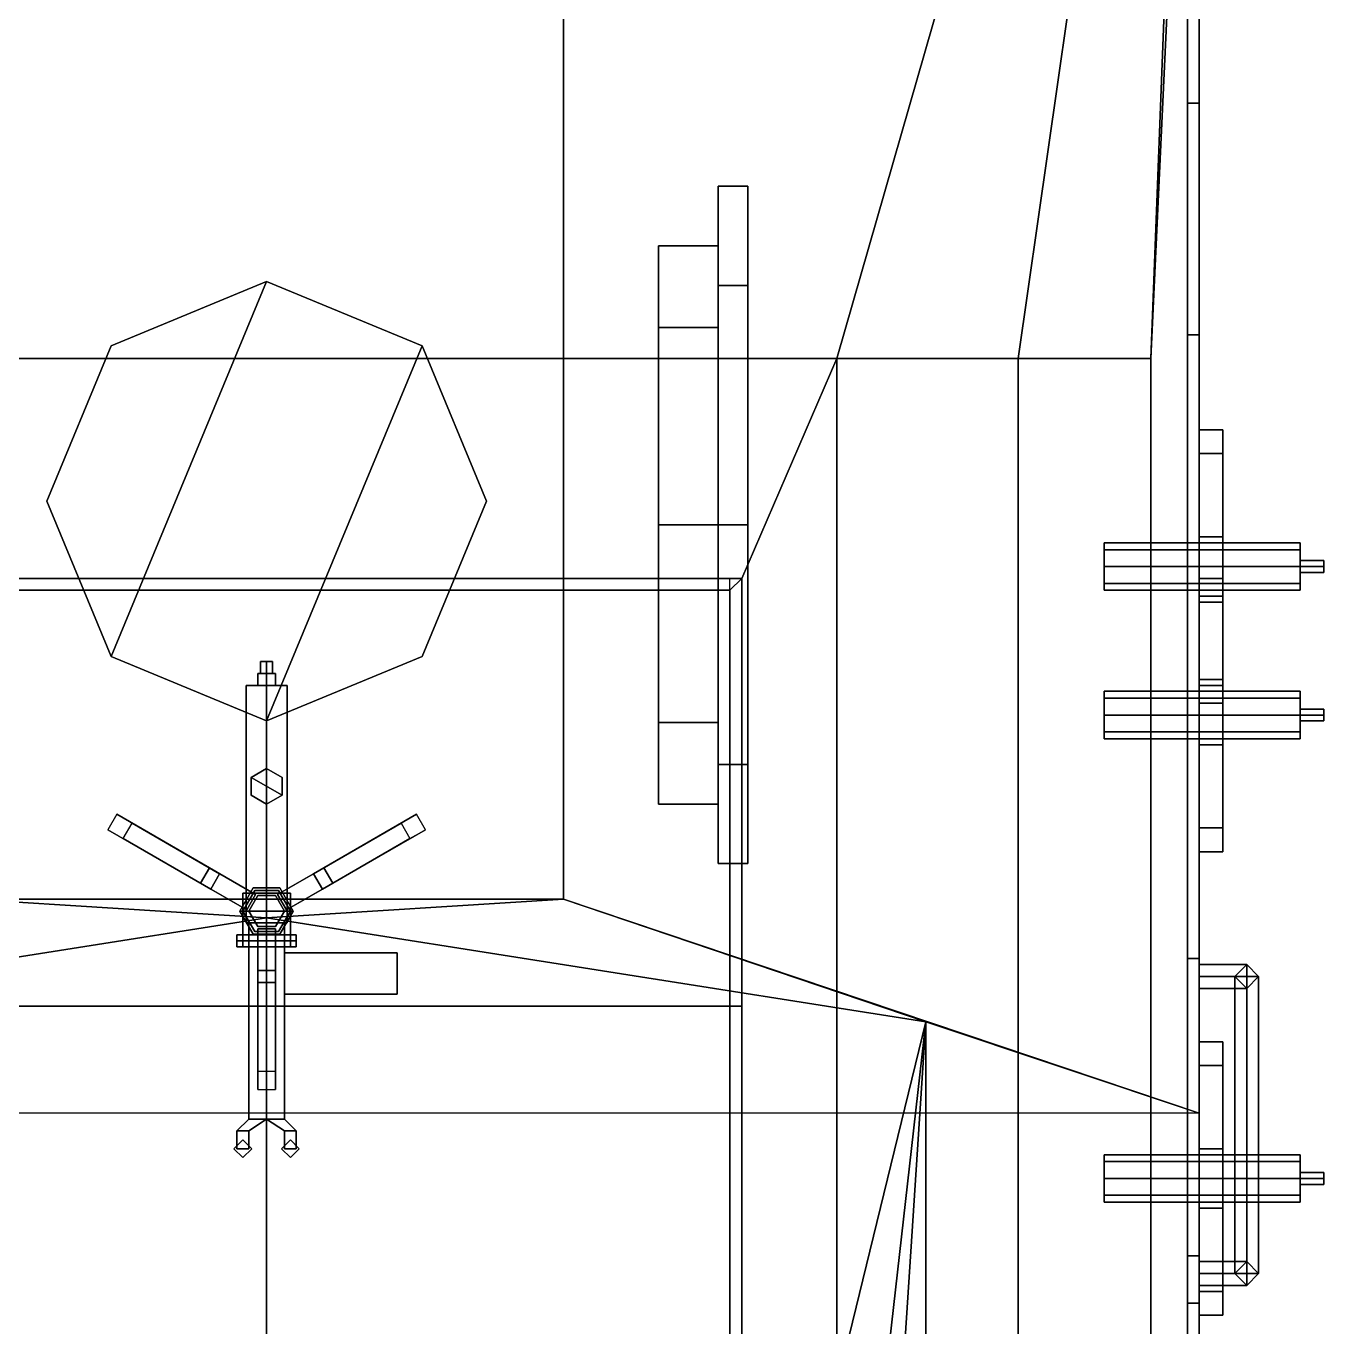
# Model space of a CAD drawing. Header units: millimetres. Extents: x -1.8 to 3, y -54.2 to 42.9.
# Drawn here: x -0.405 to 1.78, y -48.07 to -45.88 of the extents above; entities that cross this region are included whole.
import ezdxf

# ---------------------------------------------------------------- set-up
doc = ezdxf.new("R2010")
doc.units = ezdxf.units.MM
for name, color, linetype in [('gun', 1, 'Continuous'), ('mount', 5, 'Continuous'), ('wheels', 2, 'Continuous')]:
    doc.layers.add(name, color=color, linetype=linetype)

msp = doc.modelspace()

# ---------------------------------------------------------------- linework, layer by layer
msp.add_line((1.57, -47.71, 46.38), (-1.57, -47.71, 46.38))
for points in [[(1.57, -45.22, 54.07), (1.57, -50.11, 53.82), (1.57, -42.79, 53.82), (1.57, -42.79, 54.07)], [(1.55, -42.97, 43.65), (1.55, -46.4, 43.65), (1.55, -46.4, 44.18), (1.55, -42.97, 44.18)], [(1.57, -46.4, 44.18), (1.57, -46.4, 43.65), (1.57, -42.97, 43.65), (1.57, -42.97, 44.18)], [(-0.5, -43.99, 47.41), (-0.5, -47.35, 47.41), (0.5, -47.35, 47.41), (0.5, -43.99, 47.41)], [(0.5, -47.35, 47.41), (1.57, -47.71, 46.38), (1.57, -43.99, 46.38), (0.5, -43.99, 47.41)], [(1.57, -53.58, 46.38), (1.57, -53.58, 44.18), (1.57, -43.99, 44.18), (1.57, -43.99, 46.38)], [(0.96, -46.44, 56.21), (1.46, -44.7, 55.71), (-1.46, -44.7, 55.71), (-0.96, -46.44, 56.21)], [(1.515, -44.7, 55.6953), (1.46, -44.7, 55.71), (0.96, -46.44, 56.21), (1.265, -46.44, 56.1283)], [(1.5553, -44.7, 55.655), (1.515, -44.7, 55.6953), (1.265, -46.44, 56.1283), (1.4883, -46.44, 55.905)], [(1.57, -44.7, 55.6), (1.4883, -46.44, 55.905), (1.4883, -48.76, 55.905), (1.57, -50.11, 55.6)], [(1.57, -44.7, 55.6), (1.5553, -44.7, 55.655), (1.4883, -46.44, 55.905)], [(1.57, -50.11, 55.6), (1.57, -50.11, 53.82), (1.57, -45.22, 54.07), (1.57, -45.22, 55.6)], [(1.57, -46.01, 53.29), (1.57, -47.45, 53.29), (1.55, -47.45, 53.29), (1.55, -46.01, 53.29)], [(1.57, -46.01, 53.82), (1.57, -46.01, 53.29), (1.55, -46.01, 53.29), (1.55, -46.01, 53.82)], [(1.55, -46.01, 53.29), (1.55, -47.45, 53.29), (1.55, -47.45, 53.82), (1.55, -46.01, 53.82)], [(1.57, -47.45, 53.82), (1.57, -47.45, 53.29), (1.57, -46.01, 53.29), (1.57, -46.01, 53.82)], [(-0.2616, -46.4184, 47.73), (-0.37, -46.68, 47.73), (-0.2616, -46.9416, 47.73), (0, -46.31, 47.73)], [(0, -46.31, 47.73), (-0.2616, -46.9416, 47.73), (0, -47.05, 47.73), (0.2616, -46.4184, 47.73)], [(0, -46.31, 47.41), (-0.2616, -46.4184, 47.41), (-0.2616, -46.4184, 47.73), (0, -46.31, 47.73)], [(0.2616, -46.4184, 47.41), (0, -46.31, 47.41), (0, -46.31, 47.73), (0.2616, -46.4184, 47.73)], [(1.55, -46.4, 43.77), (1.55, -48.03, 43.77), (1.55, -48.03, 44.18), (1.55, -46.4, 44.18)], [(1.55, -46.4, 43.77), (1.55, -46.4, 43.65), (1.57, -46.4, 43.65), (1.57, -46.4, 43.77)], [(1.57, -48.03, 44.18), (1.57, -48.03, 43.77), (1.57, -46.4, 43.77), (1.57, -46.4, 44.18)], [(-0.2616, -46.4184, 47.41), (-0.37, -46.68, 47.41), (-0.37, -46.68, 47.73), (-0.2616, -46.4184, 47.73)], [(0.2616, -46.4184, 47.73), (0, -47.05, 47.73), (0.2616, -46.9416, 47.73), (0.37, -46.68, 47.73)], [(0.37, -46.68, 47.41), (0.2616, -46.4184, 47.41), (0.2616, -46.4184, 47.73), (0.37, -46.68, 47.73)], [(-0.96, -46.44, 56.21), (-0.8, -46.81, 56.21), (0.8, -46.81, 56.21), (0.96, -46.44, 56.21)], [(0.96, -46.44, 56.21), (0.8, -46.81, 56.21), (0.8, -48.46, 56.21), (0.96, -48.76, 56.21)], [(1.265, -46.44, 56.1283), (0.96, -46.44, 56.21), (0.96, -48.76, 56.21), (1.265, -48.76, 56.1283)], [(1.4883, -46.44, 55.905), (1.265, -46.44, 56.1283), (1.265, -48.76, 56.1283), (1.4883, -48.76, 55.905)], [(1.61, -46.56, 55.2), (1.61, -46.56, 55.14), (1.57, -46.56, 55.14), (1.57, -46.56, 55.2)], [(1.57, -46.56, 54.88), (1.57, -47.02, 54.88), (1.61, -47.02, 54.88), (1.61, -46.56, 54.88)], [(1.61, -46.56, 54.82), (1.61, -47.02, 54.82), (1.57, -47.02, 54.82), (1.57, -46.56, 54.82)], [(1.61, -46.56, 54.88), (1.61, -46.56, 54.82), (1.57, -46.56, 54.82), (1.57, -46.56, 54.88)], [(1.61, -46.56, 55.14), (1.61, -47.02, 55.14), (1.57, -47.02, 55.14), (1.57, -46.56, 55.14)], [(1.57, -46.56, 55.2), (1.57, -47.02, 55.2), (1.61, -47.02, 55.2), (1.61, -46.56, 55.2)], [(1.61, -47.02, 55.2), (1.61, -47.02, 55.14), (1.61, -46.56, 55.14), (1.61, -46.56, 55.2)], [(1.61, -47.02, 54.88), (1.61, -47.02, 54.82), (1.61, -46.56, 54.82), (1.61, -46.56, 54.88)], [(1.61, -46.6, 55.14), (1.61, -46.6, 54.88), (1.57, -46.6, 54.88), (1.57, -46.6, 55.14)], [(1.61, -46.74, 55.14), (1.61, -46.74, 54.88), (1.61, -46.6, 54.88), (1.61, -46.6, 55.14)], [(-0.37, -46.68, 47.41), (-0.2616, -46.9416, 47.41), (-0.2616, -46.9416, 47.73), (-0.37, -46.68, 47.73)], [(0.2616, -46.9416, 47.41), (0.37, -46.68, 47.41), (0.37, -46.68, 47.73), (0.2616, -46.9416, 47.73)], [(1.57, -46.74, 55.14), (1.57, -46.74, 54.88), (1.61, -46.74, 54.88), (1.61, -46.74, 55.14)], [(0.8, -46.81, 56.55), (0.8, -46.81, 56.21), (-0.8, -46.81, 56.21), (-0.8, -46.81, 56.55)], [(0.78, -46.83, 56.5569), (0.8, -46.81, 56.55), (-0.8, -46.81, 56.55), (-0.78, -46.83, 56.5569)], [(0.78, -47.53, 56.8), (0.78, -46.81, 56.55), (0.8, -46.81, 56.55), (0.8, -47.53, 56.8)], [(0.8, -47.53, 56.8), (0.8, -46.81, 56.21), (0.8, -46.81, 56.21), (0.8, -46.81, 56.55)], [(0.8, -48.46, 56.8), (0.8, -48.46, 56.21), (0.8, -46.81, 56.21), (0.8, -47.53, 56.8)], [(1.61, -46.81, 45.07), (1.61, -46.81, 45.01), (1.57, -46.81, 45.01), (1.57, -46.81, 45.07)], [(1.57, -46.81, 45.07), (1.57, -47.27, 45.07), (1.61, -47.27, 45.07), (1.61, -46.81, 45.07)], [(1.61, -46.81, 45.01), (1.61, -47.27, 45.01), (1.57, -47.27, 45.01), (1.57, -46.81, 45.01)], [(1.61, -46.81, 45.39), (1.61, -46.81, 45.33), (1.57, -46.81, 45.33), (1.57, -46.81, 45.39)], [(1.57, -46.81, 45.39), (1.57, -47.27, 45.39), (1.61, -47.27, 45.39), (1.61, -46.81, 45.39)], [(1.61, -46.81, 45.33), (1.61, -47.27, 45.33), (1.57, -47.27, 45.33), (1.57, -46.81, 45.33)], [(1.61, -47.27, 45.07), (1.61, -47.27, 45.01), (1.61, -46.81, 45.01), (1.61, -46.81, 45.07)], [(1.61, -47.27, 45.39), (1.61, -47.27, 45.33), (1.61, -46.81, 45.33), (1.61, -46.81, 45.39)], [(-0.78, -46.83, 55.61), (-0.78, -47.53, 55.61), (0.78, -47.53, 55.61), (0.78, -46.83, 55.61)], [(-0.78, -46.83, 56.5569), (-0.78, -46.83, 55.61), (0.78, -46.83, 55.61), (0.78, -46.83, 56.5569)], [(0.78, -46.83, 55.61), (0.78, -47.53, 55.61), (0.78, -47.53, 56.8), (0.78, -46.83, 56.5569)], [(1.61, -46.84, 55.14), (1.61, -46.84, 54.88), (1.57, -46.84, 54.88), (1.57, -46.84, 55.14)], [(1.61, -46.85, 45.33), (1.61, -46.85, 45.07), (1.57, -46.85, 45.07), (1.57, -46.85, 45.33)], [(1.61, -46.98, 55.14), (1.61, -46.98, 54.88), (1.61, -46.84, 54.88), (1.61, -46.84, 55.14)], [(1.61, -46.99, 45.33), (1.61, -46.99, 45.07), (1.61, -46.85, 45.07), (1.61, -46.85, 45.33)], [(-0.2616, -46.9416, 47.41), (0, -47.05, 47.41), (0, -47.05, 47.73), (-0.2616, -46.9416, 47.73)], [(0, -47.05, 47.41), (0.2616, -46.9416, 47.41), (0.2616, -46.9416, 47.73), (0, -47.05, 47.73)], [(1.57, -46.98, 55.14), (1.57, -46.98, 54.88), (1.61, -46.98, 54.88), (1.61, -46.98, 55.14)], [(1.57, -46.99, 45.33), (1.57, -46.99, 45.07), (1.61, -46.99, 45.07), (1.61, -46.99, 45.33)], [(1.57, -47.02, 55.2), (1.57, -47.02, 55.14), (1.61, -47.02, 55.14), (1.61, -47.02, 55.2)], [(1.57, -47.02, 54.88), (1.57, -47.02, 54.82), (1.61, -47.02, 54.82), (1.61, -47.02, 54.88)], [(1.61, -47.09, 45.33), (1.61, -47.09, 45.07), (1.57, -47.09, 45.07), (1.57, -47.09, 45.33)], [(1.61, -47.23, 45.33), (1.61, -47.23, 45.07), (1.61, -47.09, 45.07), (1.61, -47.09, 45.33)], [(-0.0964, -47.297, 56.32), (-0.2523, -47.207, 55.61), (-0.2673, -47.233, 55.61), (-0.1114, -47.323, 56.32)], [(-0.0791, -47.307, 56.3), (-0.2263, -47.222, 55.61), (-0.2523, -47.207, 55.61), (-0.0964, -47.297, 56.32)], [(0.2523, -47.207, 55.61), (0.2263, -47.222, 55.61), (0.0791, -47.307, 56.3), (0.0964, -47.297, 56.32)], [(0.1114, -47.323, 56.32), (0.2673, -47.233, 55.61), (0.2523, -47.207, 55.61), (0.0964, -47.297, 56.32)], [(-0.2673, -47.233, 55.61), (-0.2413, -47.248, 55.61), (-0.0941, -47.333, 56.3), (-0.1114, -47.323, 56.32)], [(-0.0941, -47.333, 56.3), (-0.2413, -47.248, 55.61), (-0.2263, -47.222, 55.61), (-0.0791, -47.307, 56.3)], [(0.0791, -47.307, 56.3), (0.2263, -47.222, 55.61), (0.2413, -47.248, 55.61), (0.0941, -47.333, 56.3)], [(0.0941, -47.333, 56.3), (0.2413, -47.248, 55.61), (0.2673, -47.233, 55.61), (0.1114, -47.323, 56.32)], [(1.57, -47.23, 45.33), (1.57, -47.23, 45.07), (1.61, -47.23, 45.07), (1.61, -47.23, 45.33)], [(1.57, -47.27, 45.07), (1.57, -47.27, 45.01), (1.61, -47.27, 45.01), (1.61, -47.27, 45.07)], [(1.57, -47.27, 45.39), (1.57, -47.27, 45.33), (1.61, -47.27, 45.33), (1.61, -47.27, 45.39)], [(-0.0185, -47.342, 56.35), (-0.0964, -47.297, 56.32), (-0.1114, -47.323, 56.32), (-0.0335, -47.368, 56.35)], [(-0.0185, -47.342, 56.32), (-0.0791, -47.307, 56.3), (-0.0964, -47.297, 56.32), (-0.0185, -47.342, 56.35)], [(0.0335, -47.368, 56.35), (0.1114, -47.323, 56.32), (0.0964, -47.297, 56.32), (0.0185, -47.342, 56.35)], [(0.0964, -47.297, 56.32), (0.0791, -47.307, 56.3), (0.0185, -47.342, 56.32), (0.0185, -47.342, 56.35)], [(-0.0335, -47.368, 56.32), (-0.0941, -47.333, 56.3), (-0.0791, -47.307, 56.3), (-0.0185, -47.342, 56.32)], [(0.0185, -47.342, 56.32), (0.0791, -47.307, 56.3), (0.0941, -47.333, 56.3), (0.0335, -47.368, 56.32)], [(-0.1114, -47.323, 56.32), (-0.0941, -47.333, 56.3), (-0.0335, -47.368, 56.32), (-0.0335, -47.368, 56.35)], [(0.0225, -47.331, 56.37), (-0.0225, -47.331, 56.37), (-0.045, -47.37, 56.37), (0.045, -47.37, 56.37)], [(0.045, -47.37, 56.31), (-0.045, -47.37, 56.31), (-0.0225, -47.331, 56.31), (0.0225, -47.331, 56.31)], [(-0.0225, -47.331, 56.31), (-0.045, -47.37, 56.31), (-0.045, -47.37, 56.37), (-0.0225, -47.331, 56.37)], [(-0.02, -47.3354, 55.61), (-0.04, -47.37, 55.61), (-0.04, -47.37, 56.41), (-0.02, -47.3354, 56.41)], [(0.02, -47.3354, 56.41), (-0.02, -47.3354, 56.41), (-0.04, -47.37, 56.41), (0.04, -47.37, 56.41)], [(0.0225, -47.331, 56.31), (-0.0225, -47.331, 56.31), (-0.0225, -47.331, 56.37), (0.0225, -47.331, 56.37)], [(0.02, -47.3354, 55.61), (-0.02, -47.3354, 55.61), (-0.02, -47.3354, 56.41), (0.02, -47.3354, 56.41)], [(0.04, -47.37, 55.61), (0.02, -47.3354, 55.61), (0.02, -47.3354, 56.41), (0.04, -47.37, 56.41)], [(0.045, -47.37, 56.31), (0.0225, -47.331, 56.31), (0.0225, -47.331, 56.37), (0.045, -47.37, 56.37)], [(0.0335, -47.368, 56.32), (0.0941, -47.333, 56.3), (0.1114, -47.323, 56.32), (0.0335, -47.368, 56.35)], [(-0.5, -47.35, 47.41), (-1.11, -47.5562, 46.82), (-1.11, -47.5562, 46.82), (0, -47.3815, 47.32)], [(-0.5, -47.35, 47.41), (0, -47.3815, 47.32), (0, -47.3815, 47.32), (0.5, -47.35, 47.41)], [(-0.015, -47.344, 56.41), (-0.03, -47.37, 56.41), (-0.03, -47.37, 56.51), (-0.015, -47.344, 56.51)], [(0.015, -47.344, 56.41), (-0.015, -47.344, 56.41), (-0.015, -47.344, 56.51), (0.015, -47.344, 56.51)], [(0, -47.3815, 47.32), (1.11, -47.5562, 46.82), (1.11, -47.5562, 46.82), (0.5, -47.35, 47.41)], [(0.03, -47.37, 56.41), (0.015, -47.344, 56.41), (0.015, -47.344, 56.51), (0.03, -47.37, 56.51)], [(1.11, -47.5562, 46.82), (1.57, -47.71, 46.38), (1.57, -47.71, 46.38), (0.5, -47.35, 47.41)], [(0, -47.3815, 47.32), (-1.11, -47.5562, 46.82), (-0.44, -50.3, 47.1218), (0, -50.19, 47.32)], [(0.045, -47.37, 56.37), (-0.045, -47.37, 56.37), (-0.0225, -47.409, 56.37), (0.0225, -47.409, 56.37)], [(0.0225, -47.409, 56.31), (-0.0225, -47.409, 56.31), (-0.045, -47.37, 56.31), (0.045, -47.37, 56.31)], [(-0.045, -47.37, 56.31), (-0.0225, -47.409, 56.31), (-0.0225, -47.409, 56.37), (-0.045, -47.37, 56.37)], [(-0.04, -47.37, 55.61), (-0.02, -47.4046, 55.61), (-0.02, -47.4046, 56.41), (-0.04, -47.37, 56.41)], [(0.04, -47.37, 56.41), (-0.04, -47.37, 56.41), (-0.02, -47.4046, 56.41), (0.02, -47.4046, 56.41)], [(-0.03, -47.37, 56.41), (-0.015, -47.396, 56.41), (-0.015, -47.396, 56.51), (-0.03, -47.37, 56.51)], [(1.11, -47.5562, 46.82), (0, -47.3815, 47.32), (0, -50.19, 47.32), (0.44, -50.3, 47.1259)], [(0.015, -47.396, 56.41), (0.03, -47.37, 56.41), (0.03, -47.37, 56.51), (0.015, -47.396, 56.51)], [(0.02, -47.4046, 55.61), (0.04, -47.37, 55.61), (0.04, -47.37, 56.41), (0.02, -47.4046, 56.41)], [(0.0225, -47.409, 56.31), (0.045, -47.37, 56.31), (0.045, -47.37, 56.37), (0.0225, -47.409, 56.37)], [(-0.0225, -47.409, 56.31), (0.0225, -47.409, 56.31), (0.0225, -47.409, 56.37), (-0.0225, -47.409, 56.37)], [(-0.02, -47.4046, 55.61), (0.02, -47.4046, 55.61), (0.02, -47.4046, 56.41), (-0.02, -47.4046, 56.41)], [(-0.015, -47.396, 56.41), (0.015, -47.396, 56.41), (0.015, -47.396, 56.51), (-0.015, -47.396, 56.51)], [(0.015, -47.4, 56.32), (0.015, -47.47, 56.3), (-0.015, -47.47, 56.3), (-0.015, -47.4, 56.32)], [(-0.015, -47.4, 56.35), (-0.015, -47.49, 56.32), (0.015, -47.49, 56.32), (0.015, -47.4, 56.35)], [(-0.015, -47.4, 56.32), (-0.015, -47.47, 56.3), (-0.015, -47.49, 56.32), (-0.015, -47.4, 56.35)], [(0.015, -47.49, 56.32), (0.015, -47.47, 56.3), (0.015, -47.4, 56.32), (0.015, -47.4, 56.35)], [(1.55, -47.45, 53.82), (1.55, -47.45, 53.29), (1.57, -47.45, 53.29), (1.57, -47.45, 53.82)], [(-0.015, -47.47, 56.3), (-0.015, -47.64, 55.61), (-0.015, -47.67, 55.61), (-0.015, -47.49, 56.32)], [(0.015, -47.47, 56.3), (0.015, -47.64, 55.61), (-0.015, -47.64, 55.61), (-0.015, -47.47, 56.3)], [(0.015, -47.67, 55.61), (0.015, -47.64, 55.61), (0.015, -47.47, 56.3), (0.015, -47.49, 56.32)], [(1.57, -47.46, 44.32), (1.57, -47.48, 44.34), (1.67, -47.48, 44.34), (1.65, -47.46, 44.32)], [(1.57, -47.48, 44.3), (1.57, -47.46, 44.32), (1.65, -47.46, 44.32), (1.63, -47.48, 44.3)], [(1.63, -47.48, 44.3), (1.65, -47.46, 44.32), (1.65, -47.46, 43.85), (1.63, -47.48, 43.87)], [(1.65, -48, 43.85), (1.63, -47.98, 43.87), (1.63, -47.48, 43.87), (1.65, -47.46, 43.85)], [(1.65, -47.46, 44.32), (1.67, -47.48, 44.34), (1.67, -47.48, 43.87), (1.65, -47.46, 43.85)], [(1.67, -47.98, 43.87), (1.65, -48, 43.85), (1.65, -47.46, 43.85), (1.67, -47.48, 43.87)], [(-0.015, -47.49, 56.32), (-0.015, -47.67, 55.61), (0.015, -47.67, 55.61), (0.015, -47.49, 56.32)], [(1.57, -47.48, 44.34), (1.57, -47.5, 44.32), (1.65, -47.5, 44.32), (1.67, -47.48, 44.34)], [(1.57, -47.5, 44.32), (1.57, -47.48, 44.3), (1.63, -47.48, 44.3), (1.65, -47.5, 44.32)], [(1.65, -47.5, 44.32), (1.63, -47.48, 44.3), (1.63, -47.48, 43.87), (1.65, -47.5, 43.89)], [(1.63, -47.98, 43.87), (1.65, -47.96, 43.89), (1.65, -47.5, 43.89), (1.63, -47.48, 43.87)], [(1.65, -47.96, 44.07), (1.63, -47.98, 44.09), (1.63, -47.48, 44.09), (1.65, -47.5, 44.07)], [(1.63, -47.98, 44.09), (1.65, -47.96, 44.11), (1.65, -47.5, 44.11), (1.63, -47.48, 44.09)], [(1.67, -47.48, 44.34), (1.65, -47.5, 44.32), (1.65, -47.5, 43.89), (1.67, -47.48, 43.87)], [(1.65, -47.96, 43.89), (1.67, -47.98, 43.87), (1.67, -47.48, 43.87), (1.65, -47.5, 43.89)], [(1.67, -47.98, 44.09), (1.65, -47.96, 44.07), (1.65, -47.5, 44.07), (1.67, -47.48, 44.09)], [(1.65, -47.96, 44.11), (1.67, -47.98, 44.09), (1.67, -47.48, 44.09), (1.65, -47.5, 44.11)], [(-0.78, -47.53, 55.61), (-0.78, -48.44, 55.61), (0.78, -48.44, 55.61), (0.78, -47.53, 55.61)], [(0.78, -48.44, 56.8), (0.78, -47.53, 56.8), (0.8, -47.53, 56.8), (0.8, -48.46, 56.8)], [(0.78, -47.53, 55.61), (0.78, -48.44, 55.61), (0.78, -48.44, 56.8), (0.78, -47.53, 56.8)], [(1.11, -47.5562, 46.82), (1.11, -47.5562, 46.82), (0.44, -50.3, 47.1259), (0.7621, -50.63, 46.9767)], [(1.11, -47.5562, 46.82), (1.11, -47.5562, 46.82), (0.7621, -50.63, 46.9767), (0.88, -51.07, 46.9236)], [(1.11, -47.5562, 46.82), (1.11, -47.5562, 46.82), (0.88, -51.07, 46.9236), (1.11, -53.58, 46.82)], [(1.57, -47.71, 46.38), (1.11, -47.5562, 46.82), (1.11, -53.58, 46.82), (1.57, -53.58, 46.38)], [(1.61, -47.59, 55.2), (1.61, -47.59, 55.14), (1.57, -47.59, 55.14), (1.57, -47.59, 55.2)], [(1.61, -47.59, 55.14), (1.61, -48.05, 55.14), (1.57, -48.05, 55.14), (1.57, -47.59, 55.14)], [(1.61, -47.59, 54.88), (1.61, -47.59, 54.82), (1.57, -47.59, 54.82), (1.57, -47.59, 54.88)], [(1.57, -47.59, 54.88), (1.57, -48.05, 54.88), (1.61, -48.05, 54.88), (1.61, -47.59, 54.88)], [(1.61, -47.59, 54.82), (1.61, -48.05, 54.82), (1.57, -48.05, 54.82), (1.57, -47.59, 54.82)], [(1.57, -47.59, 55.2), (1.57, -48.05, 55.2), (1.61, -48.05, 55.2), (1.61, -47.59, 55.2)], [(1.61, -48.05, 55.2), (1.61, -48.05, 55.14), (1.61, -47.59, 55.14), (1.61, -47.59, 55.2)], [(1.61, -48.05, 54.88), (1.61, -48.05, 54.82), (1.61, -47.59, 54.82), (1.61, -47.59, 54.88)], [(1.61, -47.63, 55.14), (1.61, -47.63, 54.88), (1.57, -47.63, 54.88), (1.57, -47.63, 55.14)], [(1.61, -47.77, 55.14), (1.61, -47.77, 54.88), (1.61, -47.63, 54.88), (1.61, -47.63, 55.14)], [(1.57, -47.77, 55.14), (1.57, -47.77, 54.88), (1.61, -47.77, 54.88), (1.61, -47.77, 55.14)], [(1.61, -47.87, 55.14), (1.61, -47.87, 54.88), (1.57, -47.87, 54.88), (1.57, -47.87, 55.14)], [(1.61, -48.01, 55.14), (1.61, -48.01, 54.88), (1.61, -47.87, 54.88), (1.61, -47.87, 55.14)], [(1.55, -47.95, 53.29), (1.55, -49.39, 53.29), (1.55, -49.39, 53.82), (1.55, -47.95, 53.82)], [(1.57, -47.95, 53.82), (1.57, -47.95, 53.29), (1.55, -47.95, 53.29), (1.55, -47.95, 53.82)], [(1.57, -47.95, 53.29), (1.57, -49.39, 53.29), (1.55, -49.39, 53.29), (1.55, -47.95, 53.29)], [(1.57, -49.39, 53.82), (1.57, -49.39, 53.29), (1.57, -47.95, 53.29), (1.57, -47.95, 53.82)], [(1.57, -47.96, 44.32), (1.57, -47.98, 44.34), (1.67, -47.98, 44.34), (1.65, -47.96, 44.32)], [(1.57, -47.98, 44.3), (1.57, -47.96, 44.32), (1.65, -47.96, 44.32), (1.63, -47.98, 44.3)], [(1.63, -47.98, 44.3), (1.65, -47.96, 44.32), (1.65, -47.96, 43.89), (1.63, -47.98, 43.87)], [(1.65, -47.96, 44.32), (1.67, -47.98, 44.34), (1.67, -47.98, 43.87), (1.65, -47.96, 43.89)], [(1.57, -47.98, 44.34), (1.57, -48, 44.32), (1.65, -48, 44.32), (1.67, -47.98, 44.34)], [(1.57, -48, 44.32), (1.57, -47.98, 44.3), (1.63, -47.98, 44.3), (1.65, -48, 44.32)], [(1.65, -48, 44.32), (1.63, -47.98, 44.3), (1.63, -47.98, 43.87), (1.65, -48, 43.85)], [(1.67, -47.98, 44.34), (1.65, -48, 44.32), (1.65, -48, 43.85), (1.67, -47.98, 43.87)], [(1.57, -48.01, 55.14), (1.57, -48.01, 54.88), (1.61, -48.01, 54.88), (1.61, -48.01, 55.14)], [(1.55, -48.03, 44.18), (1.55, -48.03, 43.77), (1.57, -48.03, 43.77), (1.57, -48.03, 44.18)], [(1.57, -48.05, 55.2), (1.57, -48.05, 55.14), (1.61, -48.05, 55.14), (1.61, -48.05, 55.2)], [(1.57, -48.05, 54.88), (1.57, -48.05, 54.82), (1.61, -48.05, 54.82), (1.61, -48.05, 54.88)]]:
    msp.add_3dface(points)
at = {"layer": 'gun'}
for points in [[(1.74, -46.75, 54.95), (1.74, -46.7617, 54.9217), (1.41, -46.7617, 54.9217), (1.41, -46.75, 54.95)], [(1.74, -46.7617, 54.9783), (1.74, -46.75, 54.95), (1.41, -46.75, 54.95), (1.41, -46.7617, 54.9783)], [(1.74, -46.79, 54.91), (1.74, -46.7617, 54.9217), (1.74, -46.75, 54.95), (1.74, -46.8183, 54.9217)], [(1.74, -46.8183, 54.9217), (1.74, -46.75, 54.95), (1.74, -46.7617, 54.9783), (1.74, -46.83, 54.95)], [(1.74, -46.7617, 54.9217), (1.74, -46.79, 54.91), (1.41, -46.79, 54.91), (1.41, -46.7617, 54.9217)], [(1.74, -46.79, 54.99), (1.74, -46.7617, 54.9783), (1.41, -46.7617, 54.9783), (1.41, -46.79, 54.99)], [(1.74, -46.83, 54.95), (1.74, -46.7617, 54.9783), (1.74, -46.79, 54.99), (1.74, -46.8183, 54.9783)], [(1.74, -46.79, 54.91), (1.74, -46.8183, 54.9217), (1.41, -46.8183, 54.9217), (1.41, -46.79, 54.91)], [(1.74, -46.8183, 54.9783), (1.74, -46.79, 54.99), (1.41, -46.79, 54.99), (1.41, -46.8183, 54.9783)], [(1.78, -46.78, 54.93), (1.78, -46.79, 54.92), (1.74, -46.79, 54.92), (1.74, -46.78, 54.93)], [(1.78, -46.79, 54.94), (1.78, -46.78, 54.93), (1.74, -46.78, 54.93), (1.74, -46.79, 54.94)], [(1.78, -46.79, 54.92), (1.78, -46.8, 54.93), (1.74, -46.8, 54.93), (1.74, -46.79, 54.92)], [(1.78, -46.8, 54.93), (1.78, -46.79, 54.94), (1.74, -46.79, 54.94), (1.74, -46.8, 54.93)], [(1.74, -46.8183, 54.9217), (1.74, -46.83, 54.95), (1.41, -46.83, 54.95), (1.41, -46.8183, 54.9217)], [(1.74, -46.83, 54.95), (1.74, -46.8183, 54.9783), (1.41, -46.8183, 54.9783), (1.41, -46.83, 54.95)], [(-0.015, -46.97, 56.65), (0, -46.97, 56.635), (0, -46.99, 56.635), (-0.015, -46.99, 56.65)], [(0, -46.97, 56.635), (-0.015, -46.97, 56.65), (0, -46.97, 56.665), (0.015, -46.97, 56.65)], [(0, -46.97, 56.665), (-0.015, -46.97, 56.65), (-0.015, -46.99, 56.65), (0, -46.99, 56.665)], [(-0.01, -46.95, 56.65), (0, -46.95, 56.64), (0, -46.97, 56.64), (-0.01, -46.97, 56.65)], [(0, -46.95, 56.64), (-0.01, -46.95, 56.65), (0, -46.95, 56.66), (0.01, -46.95, 56.65)], [(0, -46.95, 56.66), (-0.01, -46.95, 56.65), (-0.01, -46.97, 56.65), (0, -46.97, 56.66)], [(0, -46.95, 56.64), (0.01, -46.95, 56.65), (0.01, -46.97, 56.65), (0, -46.97, 56.64)], [(0.01, -46.95, 56.65), (0, -46.95, 56.66), (0, -46.97, 56.66), (0.01, -46.97, 56.65)], [(0, -46.97, 56.635), (0.015, -46.97, 56.65), (0.015, -46.99, 56.65), (0, -46.99, 56.635)], [(0.015, -46.97, 56.65), (0, -46.97, 56.665), (0, -46.99, 56.665), (0.015, -46.99, 56.65)], [(0, -47.39, 56.63), (-0.0346, -47.39, 56.65), (-0.0346, -46.99, 56.65), (0, -46.99, 56.63)], [(-0.0346, -46.99, 56.65), (-0.0346, -46.99, 56.69), (0, -46.99, 56.71), (0, -46.99, 56.63)], [(-0.0346, -47.39, 56.65), (-0.0346, -47.39, 56.69), (-0.0346, -46.99, 56.69), (-0.0346, -46.99, 56.65)], [(-0.0346, -47.39, 56.69), (0, -47.39, 56.71), (0, -46.99, 56.71), (-0.0346, -46.99, 56.69)], [(0.0346, -47.39, 56.65), (0, -47.39, 56.63), (0, -46.99, 56.63), (0.0346, -46.99, 56.65)], [(0, -46.99, 56.63), (0, -46.99, 56.71), (0.0346, -46.99, 56.69), (0.0346, -46.99, 56.65)], [(0, -47.39, 56.71), (0.0346, -47.39, 56.69), (0.0346, -46.99, 56.69), (0, -46.99, 56.71)], [(0.0346, -47.39, 56.69), (0.0346, -47.39, 56.65), (0.0346, -46.99, 56.65), (0.0346, -46.99, 56.69)], [(1.74, -47.0117, 45.1683), (1.74, -47, 45.14), (1.41, -47, 45.14), (1.41, -47.0117, 45.1683)], [(1.74, -47, 45.14), (1.74, -47.0117, 45.1117), (1.41, -47.0117, 45.1117), (1.41, -47, 45.14)], [(1.74, -47.04, 45.18), (1.74, -47.0117, 45.1683), (1.41, -47.0117, 45.1683), (1.41, -47.04, 45.18)], [(1.74, -47.0117, 45.1117), (1.74, -47.04, 45.1), (1.41, -47.04, 45.1), (1.41, -47.0117, 45.1117)], [(1.74, -47.0683, 45.1117), (1.74, -47, 45.14), (1.74, -47.0117, 45.1683), (1.74, -47.08, 45.14)], [(1.74, -47.04, 45.1), (1.74, -47.0117, 45.1117), (1.74, -47, 45.14), (1.74, -47.0683, 45.1117)], [(1.74, -47.08, 45.14), (1.74, -47.0117, 45.1683), (1.74, -47.04, 45.18), (1.74, -47.0683, 45.1683)], [(1.78, -47.04, 45.13), (1.78, -47.03, 45.12), (1.74, -47.03, 45.12), (1.74, -47.04, 45.13)], [(1.78, -47.03, 45.12), (1.78, -47.04, 45.11), (1.74, -47.04, 45.11), (1.74, -47.03, 45.12)], [(1.74, -47.0683, 45.1683), (1.74, -47.04, 45.18), (1.41, -47.04, 45.18), (1.41, -47.0683, 45.1683)], [(1.74, -47.04, 45.1), (1.74, -47.0683, 45.1117), (1.41, -47.0683, 45.1117), (1.41, -47.04, 45.1)], [(1.78, -47.05, 45.12), (1.78, -47.04, 45.13), (1.74, -47.04, 45.13), (1.74, -47.05, 45.12)], [(1.78, -47.04, 45.11), (1.78, -47.05, 45.12), (1.74, -47.05, 45.12), (1.74, -47.04, 45.11)], [(1.74, -47.08, 45.14), (1.74, -47.0683, 45.1683), (1.41, -47.0683, 45.1683), (1.41, -47.08, 45.14)], [(1.74, -47.0683, 45.1117), (1.74, -47.08, 45.14), (1.41, -47.08, 45.14), (1.41, -47.0683, 45.1117)], [(0.026, -47.145, 56.72), (0, -47.13, 56.72), (-0.026, -47.145, 56.72), (0.026, -47.175, 56.72)], [(0, -47.13, 56.69), (-0.026, -47.145, 56.69), (-0.026, -47.145, 56.72), (0, -47.13, 56.72)], [(0.026, -47.175, 56.72), (-0.026, -47.145, 56.72), (-0.026, -47.175, 56.72), (0, -47.19, 56.72)], [(-0.026, -47.145, 56.69), (-0.026, -47.175, 56.69), (-0.026, -47.175, 56.72), (-0.026, -47.145, 56.72)], [(0.026, -47.145, 56.69), (0, -47.13, 56.69), (0, -47.13, 56.72), (0.026, -47.145, 56.72)], [(0.026, -47.175, 56.69), (0.026, -47.145, 56.69), (0.026, -47.145, 56.72), (0.026, -47.175, 56.72)], [(-0.026, -47.175, 56.69), (0, -47.19, 56.69), (0, -47.19, 56.72), (-0.026, -47.175, 56.72)], [(0, -47.19, 56.69), (0.026, -47.175, 56.69), (0.026, -47.175, 56.72), (0, -47.19, 56.72)], [(-0.0346, -47.39, 56.69), (-0.0346, -47.39, 56.65), (0, -47.39, 56.63), (0, -47.39, 56.71)], [(-0.03, -47.39, 56.57), (-0.03, -47.39, 56.69), (0.03, -47.39, 56.69), (0.03, -47.39, 56.57)], [(-0.03, -47.72, 56.57), (-0.03, -47.72, 56.69), (-0.03, -47.39, 56.69), (-0.03, -47.39, 56.57)], [(0.03, -47.72, 56.57), (-0.03, -47.72, 56.57), (-0.03, -47.39, 56.57), (0.03, -47.39, 56.57)], [(0.03, -47.39, 56.69), (-0.03, -47.39, 56.69), (-0.03, -47.72, 56.69), (0.03, -47.72, 56.69)], [(0, -47.39, 56.71), (0, -47.39, 56.63), (0.0346, -47.39, 56.65), (0.0346, -47.39, 56.69)], [(0.03, -47.39, 56.57), (0.03, -47.39, 56.69), (0.03, -47.72, 56.69), (0.03, -47.72, 56.57)], [(-0.05, -47.41, 56.61), (-0.05, -47.42, 56.62), (0.05, -47.42, 56.62), (0.05, -47.41, 56.61)], [(-0.05, -47.42, 56.6), (-0.05, -47.41, 56.61), (0.05, -47.41, 56.61), (0.05, -47.42, 56.6)], [(-0.05, -47.42, 56.6), (-0.05, -47.43, 56.61), (-0.05, -47.42, 56.62), (-0.05, -47.41, 56.61)], [(-0.05, -47.42, 56.62), (-0.05, -47.43, 56.61), (0.05, -47.43, 56.61), (0.05, -47.42, 56.62)], [(-0.05, -47.43, 56.61), (-0.05, -47.42, 56.6), (0.05, -47.42, 56.6), (0.05, -47.43, 56.61)], [(0.05, -47.41, 56.61), (0.05, -47.42, 56.62), (0.05, -47.43, 56.61), (0.05, -47.42, 56.6)], [(0.03, -47.44, 56.53), (0.03, -47.44, 56.69), (0.22, -47.44, 56.69), (0.22, -47.44, 56.53)], [(0.22, -47.44, 56.53), (0.22, -47.51, 56.53), (0.03, -47.51, 56.53), (0.03, -47.44, 56.53)], [(0.03, -47.44, 56.69), (0.03, -47.51, 56.69), (0.22, -47.51, 56.69), (0.22, -47.44, 56.69)], [(0.03, -47.51, 56.53), (0.03, -47.51, 56.69), (0.03, -47.44, 56.69), (0.03, -47.44, 56.53)], [(0.22, -47.44, 56.69), (0.22, -47.51, 56.69), (0.22, -47.51, 56.53), (0.22, -47.44, 56.53)], [(0.22, -47.51, 56.53), (0.22, -47.51, 56.69), (0.03, -47.51, 56.69), (0.03, -47.51, 56.53)], [(-0.05, -47.74, 56.57), (-0.03, -47.74, 56.57), (0, -47.72, 56.57), (-0.03, -47.72, 56.57)], [(-0.03, -47.74, 56.57), (-0.05, -47.74, 56.57), (-0.03, -47.72, 56.57), (0, -47.72, 56.57)], [(-0.03, -47.74, 56.67), (-0.05, -47.74, 56.67), (-0.03, -47.72, 56.67), (0, -47.72, 56.67)], [(-0.05, -47.74, 56.67), (-0.03, -47.74, 56.67), (0, -47.72, 56.67), (-0.03, -47.72, 56.67)], [(0.03, -47.72, 56.69), (-0.03, -47.72, 56.69), (-0.03, -47.72, 56.57), (0.03, -47.72, 56.57)], [(0.03, -47.74, 56.57), (0.05, -47.74, 56.57), (0.03, -47.72, 56.57), (0, -47.72, 56.57)], [(0.05, -47.74, 56.57), (0.03, -47.74, 56.57), (0, -47.72, 56.57), (0.03, -47.72, 56.57)], [(0.03, -47.74, 56.67), (0.05, -47.74, 56.67), (0.03, -47.72, 56.67), (0, -47.72, 56.67)], [(0.05, -47.74, 56.67), (0.03, -47.74, 56.67), (0, -47.72, 56.67), (0.03, -47.72, 56.67)], [(-0.04, -47.755, 56.57), (-0.055, -47.77, 56.57), (-0.055, -47.77, 56.67), (-0.04, -47.755, 56.67)], [(-0.025, -47.77, 56.57), (-0.04, -47.785, 56.57), (-0.055, -47.77, 56.57), (-0.04, -47.755, 56.57)], [(-0.04, -47.755, 56.67), (-0.055, -47.77, 56.67), (-0.04, -47.785, 56.67), (-0.025, -47.77, 56.67)], [(-0.05, -47.77, 56.57), (-0.03, -47.77, 56.57), (-0.03, -47.74, 56.57), (-0.05, -47.74, 56.57)], [(-0.03, -47.77, 56.57), (-0.05, -47.77, 56.57), (-0.05, -47.74, 56.57), (-0.03, -47.74, 56.57)], [(-0.05, -47.77, 56.67), (-0.03, -47.77, 56.67), (-0.03, -47.74, 56.67), (-0.05, -47.74, 56.67)], [(-0.03, -47.77, 56.67), (-0.05, -47.77, 56.67), (-0.05, -47.74, 56.67), (-0.03, -47.74, 56.67)], [(-0.025, -47.77, 56.57), (-0.04, -47.755, 56.57), (-0.04, -47.755, 56.67), (-0.025, -47.77, 56.67)], [(0.055, -47.77, 56.57), (0.04, -47.785, 56.57), (0.025, -47.77, 56.57), (0.04, -47.755, 56.57)], [(0.04, -47.755, 56.67), (0.025, -47.77, 56.67), (0.04, -47.785, 56.67), (0.055, -47.77, 56.67)], [(0.04, -47.755, 56.57), (0.025, -47.77, 56.57), (0.025, -47.77, 56.67), (0.04, -47.755, 56.67)], [(0.05, -47.77, 56.57), (0.03, -47.77, 56.57), (0.03, -47.74, 56.57), (0.05, -47.74, 56.57)], [(0.03, -47.77, 56.57), (0.05, -47.77, 56.57), (0.05, -47.74, 56.57), (0.03, -47.74, 56.57)], [(0.03, -47.77, 56.67), (0.05, -47.77, 56.67), (0.05, -47.74, 56.67), (0.03, -47.74, 56.67)], [(0.05, -47.77, 56.67), (0.03, -47.77, 56.67), (0.03, -47.74, 56.67), (0.05, -47.74, 56.67)], [(0.055, -47.77, 56.57), (0.04, -47.755, 56.57), (0.04, -47.755, 56.67), (0.055, -47.77, 56.67)], [(-0.055, -47.77, 56.57), (-0.04, -47.785, 56.57), (-0.04, -47.785, 56.67), (-0.055, -47.77, 56.67)], [(-0.04, -47.785, 56.57), (-0.025, -47.77, 56.57), (-0.025, -47.77, 56.67), (-0.04, -47.785, 56.67)], [(0.025, -47.77, 56.57), (0.04, -47.785, 56.57), (0.04, -47.785, 56.67), (0.025, -47.77, 56.67)], [(0.04, -47.785, 56.57), (0.055, -47.77, 56.57), (0.055, -47.77, 56.67), (0.04, -47.785, 56.67)], [(1.74, -47.7917, 54.9783), (1.74, -47.78, 54.95), (1.41, -47.78, 54.95), (1.41, -47.7917, 54.9783)], [(1.74, -47.78, 54.95), (1.74, -47.7917, 54.9217), (1.41, -47.7917, 54.9217), (1.41, -47.78, 54.95)], [(1.74, -47.8483, 54.9217), (1.74, -47.78, 54.95), (1.74, -47.7917, 54.9783), (1.74, -47.86, 54.95)], [(1.74, -47.82, 54.91), (1.74, -47.7917, 54.9217), (1.74, -47.78, 54.95), (1.74, -47.8483, 54.9217)], [(1.74, -47.82, 54.99), (1.74, -47.7917, 54.9783), (1.41, -47.7917, 54.9783), (1.41, -47.82, 54.99)], [(1.74, -47.7917, 54.9217), (1.74, -47.82, 54.91), (1.41, -47.82, 54.91), (1.41, -47.7917, 54.9217)], [(1.74, -47.86, 54.95), (1.74, -47.7917, 54.9783), (1.74, -47.82, 54.99), (1.74, -47.8483, 54.9783)], [(1.74, -47.8483, 54.9783), (1.74, -47.82, 54.99), (1.41, -47.82, 54.99), (1.41, -47.8483, 54.9783)], [(1.74, -47.82, 54.91), (1.74, -47.8483, 54.9217), (1.41, -47.8483, 54.9217), (1.41, -47.82, 54.91)], [(1.78, -47.82, 54.94), (1.78, -47.81, 54.93), (1.74, -47.81, 54.93), (1.74, -47.82, 54.94)], [(1.78, -47.81, 54.93), (1.78, -47.82, 54.92), (1.74, -47.82, 54.92), (1.74, -47.81, 54.93)], [(1.78, -47.83, 54.93), (1.78, -47.82, 54.94), (1.74, -47.82, 54.94), (1.74, -47.83, 54.93)], [(1.78, -47.82, 54.92), (1.78, -47.83, 54.93), (1.74, -47.83, 54.93), (1.74, -47.82, 54.92)], [(1.74, -47.86, 54.95), (1.74, -47.8483, 54.9783), (1.41, -47.8483, 54.9783), (1.41, -47.86, 54.95)], [(1.74, -47.8483, 54.9217), (1.74, -47.86, 54.95), (1.41, -47.86, 54.95), (1.41, -47.8483, 54.9217)]]:
    msp.add_3dface(points, dxfattribs=at)
at = {"layer": 'mount'}
for points in [[(-0.04, -47.43, 56.59), (-0.04, -47.41, 56.51), (-0.04, -47.34, 56.51), (-0.04, -47.42, 56.62)], [(-0.04, -47.41, 56.51), (-0.04, -47.43, 56.59), (-0.04, -47.42, 56.62), (-0.04, -47.34, 56.51)], [(-0.04, -47.41, 56.51), (0.04, -47.41, 56.51), (0.04, -47.34, 56.51), (-0.04, -47.34, 56.51)], [(0.04, -47.41, 56.51), (-0.04, -47.41, 56.51), (-0.04, -47.34, 56.51), (0.04, -47.34, 56.51)], [(0.04, -47.41, 56.51), (0.04, -47.43, 56.59), (0.04, -47.42, 56.62), (0.04, -47.34, 56.51)], [(0.04, -47.43, 56.59), (0.04, -47.41, 56.51), (0.04, -47.34, 56.51), (0.04, -47.42, 56.62)]]:
    msp.add_3dface(points, dxfattribs=at)
at = {"layer": 'wheels'}
for points in [[(0.76, -46.3877, 53.0777), (0.76, -46.25, 53.41), (0.76, -46.15, 53.41), (0.76, -46.3169, 53.0069)], [(0.76, -46.3169, 53.0069), (0.76, -46.15, 53.41), (0.81, -46.15, 53.41), (0.81, -46.3169, 53.0069)], [(0.76, -46.25, 53.41), (0.76, -46.3877, 53.7423), (0.76, -46.3169, 53.8131), (0.76, -46.15, 53.41)], [(0.76, -46.15, 53.41), (0.76, -46.3169, 53.8131), (0.81, -46.3169, 53.8131), (0.81, -46.15, 53.41)], [(0.81, -46.15, 53.41), (0.81, -47.1231, 53.8131), (0.81, -47.29, 53.41), (0.81, -46.3169, 53.0069)], [(0.81, -46.3169, 53.8131), (0.81, -46.72, 53.98), (0.81, -47.1231, 53.8131), (0.81, -46.15, 53.41)], [(0.66, -46.3877, 53.0777), (0.66, -46.25, 53.41), (0.76, -46.25, 53.41), (0.76, -46.3877, 53.0777)], [(0.66, -47.0523, 53.7423), (0.66, -46.25, 53.41), (0.66, -46.3877, 53.0777), (0.66, -47.19, 53.41)], [(0.66, -46.25, 53.41), (0.66, -46.3877, 53.7423), (0.76, -46.3877, 53.7423), (0.76, -46.25, 53.41)], [(0.66, -46.72, 53.88), (0.66, -46.3877, 53.7423), (0.66, -46.25, 53.41), (0.66, -47.0523, 53.7423)], [(0.76, -46.72, 52.84), (0.76, -46.3169, 53.0069), (0.81, -46.3169, 53.0069), (0.81, -46.72, 52.84)], [(0.76, -46.72, 52.94), (0.76, -46.3877, 53.0777), (0.76, -46.3169, 53.0069), (0.76, -46.72, 52.84)], [(0.76, -46.3169, 53.8131), (0.76, -46.72, 53.98), (0.81, -46.72, 53.98), (0.81, -46.3169, 53.8131)], [(0.76, -46.3877, 53.7423), (0.76, -46.72, 53.88), (0.76, -46.72, 53.98), (0.76, -46.3169, 53.8131)], [(0.81, -46.3169, 53.0069), (0.81, -47.29, 53.41), (0.81, -47.1231, 53.0069), (0.81, -46.72, 52.84)], [(0.66, -47.19, 53.41), (0.66, -46.3877, 53.0777), (0.66, -46.72, 52.94), (0.66, -47.0523, 53.0777)], [(0.66, -46.72, 52.94), (0.66, -46.3877, 53.0777), (0.76, -46.3877, 53.0777), (0.76, -46.72, 52.94)], [(0.66, -46.3877, 53.7423), (0.66, -46.72, 53.88), (0.76, -46.72, 53.88), (0.76, -46.3877, 53.7423)], [(0.66, -47.0523, 53.0777), (0.66, -46.72, 52.94), (0.76, -46.72, 52.94), (0.76, -47.0523, 53.0777)], [(0.66, -46.72, 53.88), (0.66, -47.0523, 53.7423), (0.76, -47.0523, 53.7423), (0.76, -46.72, 53.88)], [(0.76, -47.1231, 53.0069), (0.76, -46.72, 52.84), (0.81, -46.72, 52.84), (0.81, -47.1231, 53.0069)], [(0.76, -47.0523, 53.0777), (0.76, -46.72, 52.94), (0.76, -46.72, 52.84), (0.76, -47.1231, 53.0069)], [(0.76, -46.72, 53.98), (0.76, -47.1231, 53.8131), (0.81, -47.1231, 53.8131), (0.81, -46.72, 53.98)], [(0.76, -46.72, 53.88), (0.76, -47.0523, 53.7423), (0.76, -47.1231, 53.8131), (0.76, -46.72, 53.98)], [(0.66, -47.19, 53.41), (0.66, -47.0523, 53.0777), (0.76, -47.0523, 53.0777), (0.76, -47.19, 53.41)], [(0.66, -47.0523, 53.7423), (0.66, -47.19, 53.41), (0.76, -47.19, 53.41), (0.76, -47.0523, 53.7423)], [(0.76, -47.19, 53.41), (0.76, -47.0523, 53.0777), (0.76, -47.1231, 53.0069), (0.76, -47.29, 53.41)], [(0.76, -47.0523, 53.7423), (0.76, -47.19, 53.41), (0.76, -47.29, 53.41), (0.76, -47.1231, 53.8131)], [(0.76, -47.29, 53.41), (0.76, -47.1231, 53.0069), (0.81, -47.1231, 53.0069), (0.81, -47.29, 53.41)], [(0.76, -47.1231, 53.8131), (0.76, -47.29, 53.41), (0.81, -47.29, 53.41), (0.81, -47.1231, 53.8131)]]:
    msp.add_3dface(points, dxfattribs=at)

doc.saveas('drawing.dxf')
